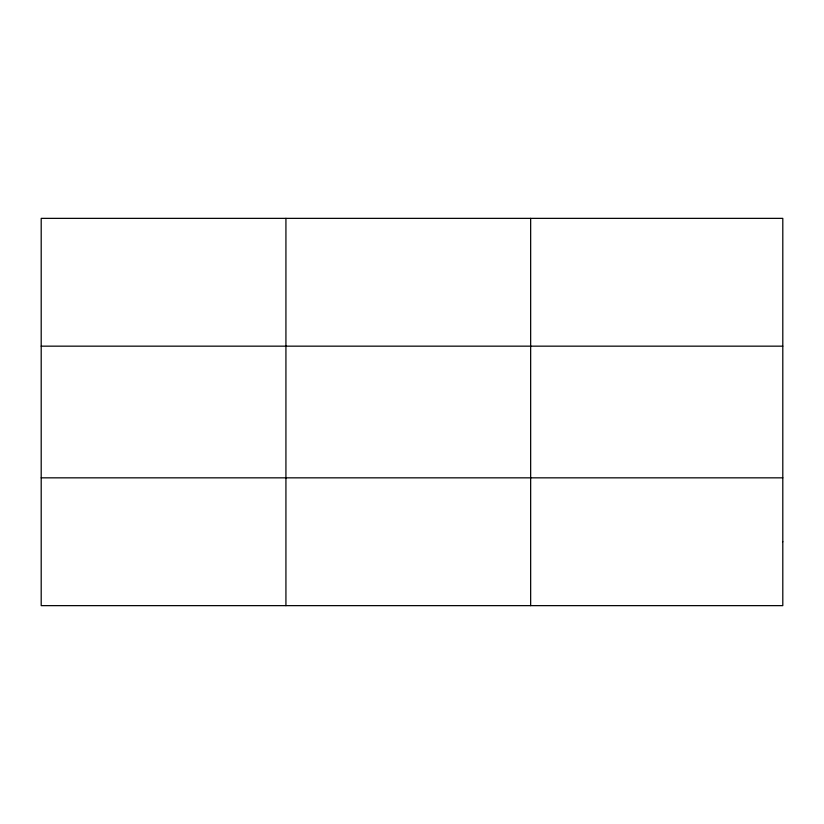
<?xml version="1.0" encoding="UTF-8"?>
<svg xmlns="http://www.w3.org/2000/svg" width="824" height="824" viewBox="0 0 824 824"><rect width="100%" height="100%" fill="white"/><g stroke="black" fill="none" stroke-linecap="round" stroke-linejoin="round"><path stroke-width="1.24" d="M285.928 218.36L285.928 605.64M530.656 218.36L530.656 605.64M41.2 346.162L782.8 346.162M41.2 477.838L782.8 477.838M782.8 541.739L782.8 605.64L41.2 605.64L41.2 218.36L782.8 218.36L782.8 541.739"/></g></svg>
